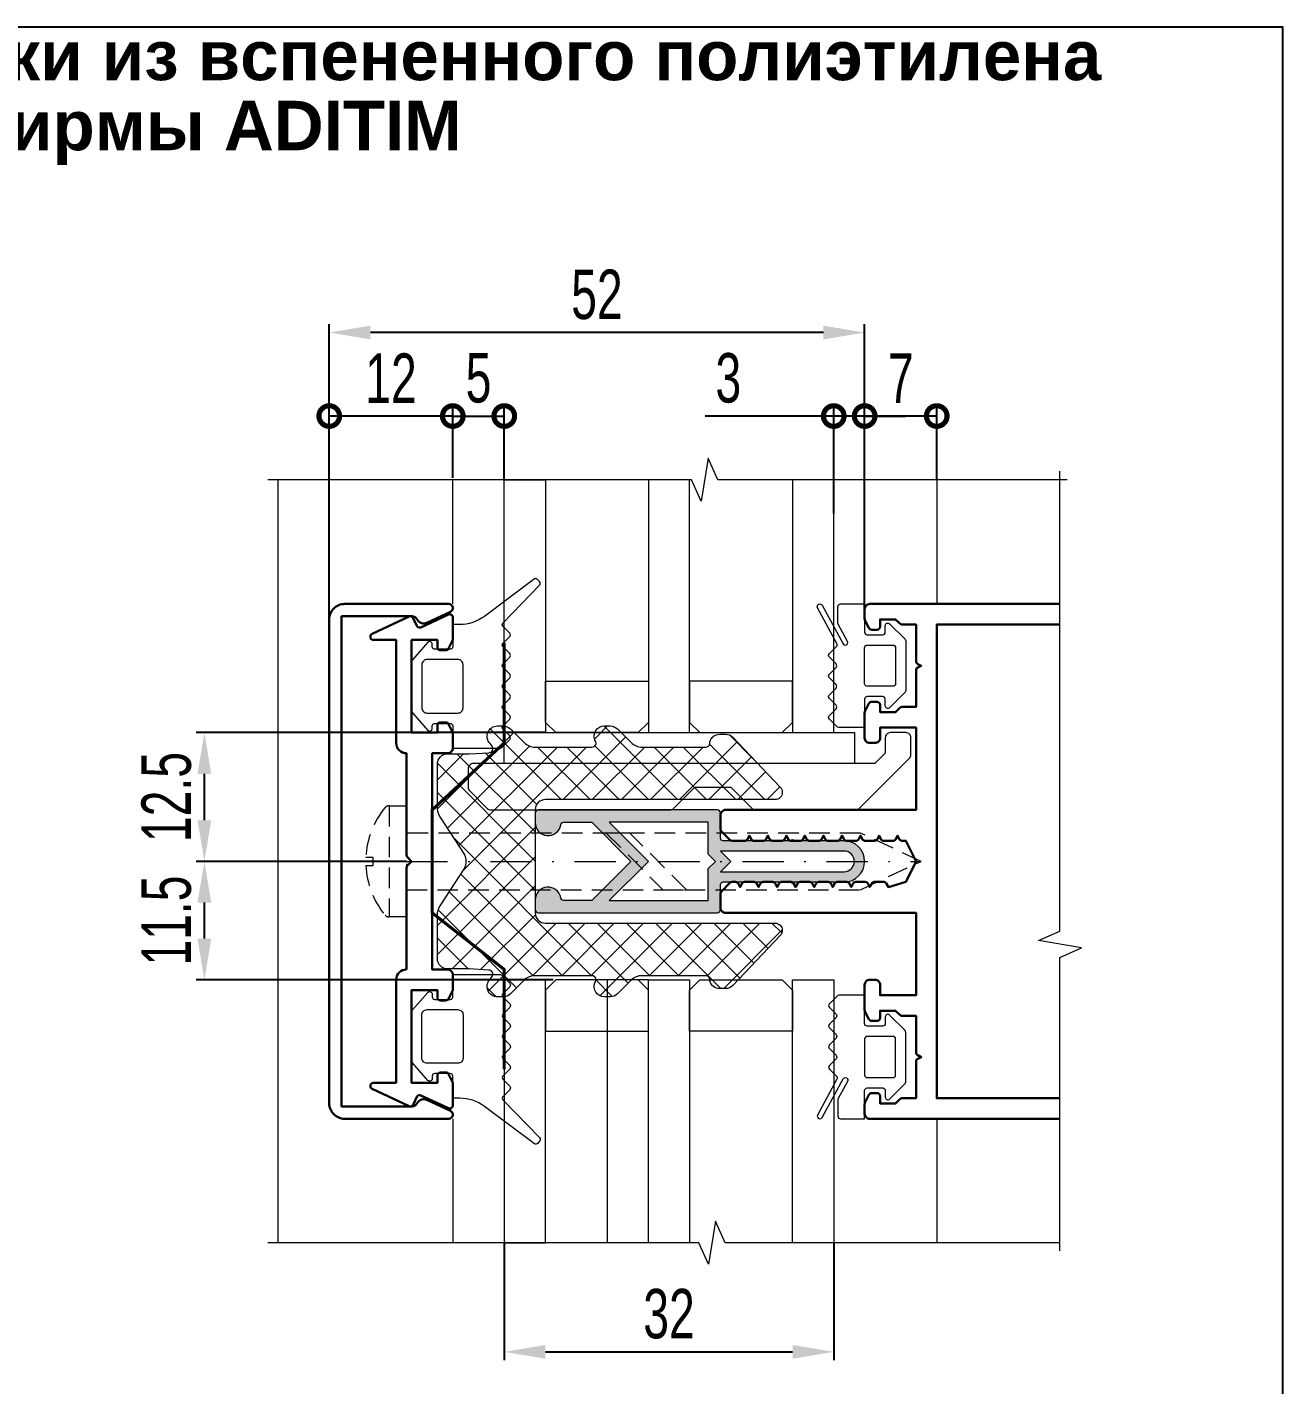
# Model space of a CAD drawing. Extents: x -37 to 8820, y -336 to 478.
# Drawn here: x 4523.8 to 4600, y 204.6 to 287 of the extents above; entities that cross this region are included whole.
import ezdxf

# ---------------------------------------------------------------- set-up
doc = ezdxf.new("R2010")
doc.units = 0
doc.header["$LTSCALE"] = 5
doc.linetypes.add('DASHDOT', pattern=[1, 0.5, -0.25, 0, -0.25])
doc.linetypes.add('HIDDEN', pattern=[0.375, 0.25, -0.125])
doc.layers.get('0').update_dxf_attribs({"linetype": 'CONTINUOUS', "lineweight": 30})
doc.layers.get('DEFPOINTS').update_dxf_attribs({"linetype": 'CONTINUOUS'})
for name, color, linetype, lineweight in [('1', 6, 'DASHDOT', 13), ('2', 3, 'HIDDEN', 13), ('Dimentions', 5, 'CONTINUOUS', 15), ('Glass', 5, 'CONTINUOUS', 20), ('Ал подклад', 7, 'CONTINUOUS', 20), ('Герлен', 7, 'CONTINUOUS', 60), ('Зигзаг', 1, 'CONTINUOUS', 15), ('Конструкции', 252, 'CONTINUOUS', 20), ('Подкладки', 1, 'CONTINUOUS', 20), ('Текстовый', 7, 'CONTINUOUS', 9), ('Уплотнители', 1, 'CONTINUOUS', 20), ('Штриховка', 1, 'CONTINUOUS', 5)]:
    doc.layers.add(name, color=color, linetype=linetype, lineweight=lineweight)
doc.layers.add('Скрытые', color=14, linetype='CONTINUOUS', plot=False)
doc.styles.add('3', font='RUSS.SHX', dxfattribs={"width": 0.7, "height": 3})
doc.styles.add('Каталожный', font='arial.ttf', dxfattribs={"height": 2.5})
doc.dimstyles.new('MX1_6', dxfattribs={"dimtxt": 3, "dimasz": 2.5, "dimexe": 0.5, "dimexo": 0, "dimgap": 0.8, "dimtad": 1, "dimlfac": 1.6, "dimdsep": 46, "dimtxsty": '3', "dimcen": 0, "dimclrd": 256, "dimclre": 256, "dimclrt": 256, "dimaunit": 1, "dimadec": 0, "dimazin": 0, "dimtfac": 1, "dimtmove": 0, "dimatfit": 1, "dimfxl": 1, "dimtvp": 1, "dimtolj": 1, "dimtzin": 0, "dimarcsym": 0})

# ---------------------------------------------------------------- blocks, each defined once
blk = doc.blocks.new('_DotSmall')
at = {"color": 0, "linetype": 'ByBlock', "const_width": 0.5}
blk.add_lwpolyline([(-0.0625, 0, 1), (0.0625, 0, 1)], format="xyb", close=True, dxfattribs=at)
blk = doc.blocks.new('*D425')
at = {"layer": 'DEFPOINTS', "color": 0, "linetype": 'Continuous', "transparency": 16777216}
for p in [(4542.117, 263.396), (4549.617, 259.637), (4542.117, 248.472)]:
    blk.add_point(p, dxfattribs=at)
at = {"layer": 'Dimentions', "linetype": 'Continuous', "lineweight": -2, "transparency": 16777216}
for p, q in [((4542.117, 248.472), (4542.117, 263.896)), ((4549.617, 259.637), (4549.617, 263.896)), ((4549.617, 263.396), (4542.117, 263.396))]:
    blk.add_line(p, q, dxfattribs=at)
at = {"layer": 'Dimentions', "linetype": 'Continuous', "lineweight": -2, "transparency": 16777216, "xscale": 2.5, "yscale": 2.5, "zscale": 2.5, "rotation": 180}
blk.add_blockref('_DotSmall', (4542.117, 263.396), dxfattribs=at)
at = {"layer": 'Dimentions', "linetype": 'Continuous', "lineweight": -2, "transparency": 16777216, "xscale": 2.5, "yscale": 2.5, "zscale": 2.5}
blk.add_blockref('_DotSmall', (4549.617, 263.396), dxfattribs=at)
at = {"layer": 'Dimentions', "linetype": 'Continuous', "transparency": 16777216, "insert": (4545.867, 265.696), "char_height": 3, "attachment_point": 5, "style": '3'}
blk.add_mtext('\\A1;12', dxfattribs=at)
blk = doc.blocks.new('*D426')
at = {"layer": 'DEFPOINTS', "color": 0, "linetype": 'Continuous', "transparency": 16777216}
for p in [(4542.117, 268.465), (4542.117, 261.14), (4574.617, 251.679)]:
    blk.add_point(p, dxfattribs=at)
at = {"layer": 'Dimentions', "linetype": 'Continuous', "lineweight": -2, "transparency": 16777216}
for p, q in [((4542.117, 261.14), (4542.117, 268.965)), ((4574.617, 251.679), (4574.617, 268.965)), ((4572.117, 268.465), (4544.617, 268.465))]:
    blk.add_line(p, q, dxfattribs=at)
at = {"layer": 'Dimentions', "linetype": 'Continuous', "transparency": 16777216}
for points in [[(4544.617, 268.881), (4544.617, 268.048), (4542.117, 268.465)], [(4572.117, 268.881), (4572.117, 268.048), (4574.617, 268.465)]]:
    blk.add_solid(points, dxfattribs=at)
at = {"layer": 'Dimentions', "linetype": 'Continuous', "transparency": 16777216, "insert": (4558.367, 270.765), "char_height": 3, "attachment_point": 5, "style": '3'}
blk.add_mtext('\\A1;52', dxfattribs=at)
blk = doc.blocks.new('*D427')
at = {"layer": 'DEFPOINTS', "color": 0, "linetype": 'Continuous', "transparency": 16777216}
for p in [(4552.742, 213.211), (4572.742, 213.211), (4572.742, 206.597)]:
    blk.add_point(p, dxfattribs=at)
at = {"layer": 'Dimentions', "linetype": 'Continuous', "lineweight": -2, "transparency": 16777216}
for p, q in [((4552.742, 213.211), (4552.742, 206.097)), ((4572.742, 213.211), (4572.742, 206.097)), ((4555.242, 206.597), (4570.242, 206.597))]:
    blk.add_line(p, q, dxfattribs=at)
at = {"layer": 'Dimentions', "linetype": 'Continuous', "transparency": 16777216}
for points in [[(4555.242, 207.014), (4555.242, 206.181), (4552.742, 206.597)], [(4570.242, 207.014), (4570.242, 206.181), (4572.742, 206.597)]]:
    blk.add_solid(points, dxfattribs=at)
at = {"layer": 'Dimentions', "linetype": 'Continuous', "transparency": 16777216, "insert": (4562.742, 208.897), "char_height": 3, "attachment_point": 5, "style": '3'}
blk.add_mtext('\\A1;32', dxfattribs=at)
blk = doc.blocks.new('*D428')
at = {"layer": 'DEFPOINTS', "color": 0, "linetype": 'Continuous', "transparency": 16777216}
for p in [(4552.742, 263.396), (4549.617, 259.637), (4552.742, 259.522)]:
    blk.add_point(p, dxfattribs=at)
at = {"layer": 'Dimentions', "linetype": 'Continuous', "lineweight": -2, "transparency": 16777216}
for p, q in [((4549.617, 259.637), (4549.617, 263.896)), ((4552.742, 259.522), (4552.742, 263.896)), ((4549.617, 263.396), (4552.742, 263.396))]:
    blk.add_line(p, q, dxfattribs=at)
at = {"layer": 'Dimentions', "linetype": 'Continuous', "lineweight": -2, "transparency": 16777216, "xscale": 2.5, "yscale": 2.5, "zscale": 2.5, "rotation": 180}
blk.add_blockref('_DotSmall', (4549.617, 263.396), dxfattribs=at)
at = {"layer": 'Dimentions', "linetype": 'Continuous', "lineweight": -2, "transparency": 16777216, "xscale": 2.5, "yscale": 2.5, "zscale": 2.5}
blk.add_blockref('_DotSmall', (4552.742, 263.396), dxfattribs=at)
at = {"layer": 'Dimentions', "linetype": 'Continuous', "transparency": 16777216, "insert": (4551.179, 265.696), "char_height": 3, "attachment_point": 5, "style": '3'}
blk.add_mtext('\\A1;5', dxfattribs=at)
blk = doc.blocks.new('*D430')
at = {"layer": 'DEFPOINTS', "color": 0, "transparency": 16777216}
for p in [(4534.539, 244.179), (4555.242, 244.179), (4546.804, 236.366)]:
    blk.add_point(p, dxfattribs=at)
at = {"layer": 'Dimentions', "lineweight": -2, "transparency": 16777216}
for p, q in [((4555.242, 244.179), (4534.039, 244.179)), ((4534.539, 238.866), (4534.539, 241.679)), ((4546.804, 236.366), (4534.039, 236.366))]:
    blk.add_line(p, q, dxfattribs=at)
at = {"layer": 'Dimentions', "transparency": 16777216}
for points in [[(4534.122, 241.679), (4534.956, 241.679), (4534.539, 244.179)], [(4534.122, 238.866), (4534.956, 238.866), (4534.539, 236.366)]]:
    blk.add_solid(points, dxfattribs=at)
at = {"layer": 'Dimentions', "transparency": 16777216, "insert": (4532.239, 240.273), "char_height": 3, "attachment_point": 5, "rotation": 90, "style": '3'}
blk.add_mtext('\\A1;12.5', dxfattribs=at)
blk = doc.blocks.new('*D431')
at = {"layer": 'DEFPOINTS', "color": 0, "transparency": 16777216}
for p in [(4534.539, 236.366), (4536.955, 236.366), (4555.717, 229.179)]:
    blk.add_point(p, dxfattribs=at)
at = {"layer": 'Dimentions', "lineweight": -2, "transparency": 16777216}
for p, q in [((4536.955, 236.366), (4534.039, 236.366)), ((4534.539, 231.679), (4534.539, 233.866)), ((4555.717, 229.179), (4534.039, 229.179))]:
    blk.add_line(p, q, dxfattribs=at)
at = {"layer": 'Dimentions', "transparency": 16777216}
for points in [[(4534.122, 233.866), (4534.956, 233.866), (4534.539, 236.366)], [(4534.122, 231.679), (4534.956, 231.679), (4534.539, 229.179)]]:
    blk.add_solid(points, dxfattribs=at)
at = {"layer": 'Dimentions', "transparency": 16777216, "insert": (4532.239, 232.773), "char_height": 3, "attachment_point": 5, "rotation": 90, "style": '3'}
blk.add_mtext('\\A1;11.5', dxfattribs=at)
blk = doc.blocks.new('*D309')
at = {"layer": 'DEFPOINTS', "color": 0, "linetype": 'Continuous', "transparency": 16777216}
for p in [(4574.617, 263.396), (4572.742, 257.472), (4574.617, 251.679)]:
    blk.add_point(p, dxfattribs=at)
at = {"layer": 'Dimentions', "linetype": 'Continuous', "lineweight": -2, "transparency": 16777216}
for p, q in [((4572.742, 257.472), (4572.742, 263.896)), ((4574.617, 251.679), (4574.617, 263.896)), ((4572.742, 263.396), (4564.942, 263.396)), ((4574.617, 263.396), (4572.742, 263.396)), ((4574.617, 263.396), (4577.117, 263.396))]:
    blk.add_line(p, q, dxfattribs=at)
at = {"layer": 'Dimentions', "linetype": 'Continuous', "lineweight": -2, "transparency": 16777216, "xscale": 2.5, "yscale": 2.5, "zscale": 2.5}
blk.add_blockref('_DotSmall', (4572.742, 263.396), dxfattribs=at)
at = {"layer": 'Dimentions', "linetype": 'Continuous', "lineweight": -2, "transparency": 16777216, "xscale": 2.5, "yscale": 2.5, "zscale": 2.5, "rotation": 180}
blk.add_blockref('_DotSmall', (4574.617, 263.396), dxfattribs=at)
at = {"layer": 'Dimentions', "linetype": 'Continuous', "transparency": 16777216, "insert": (4566.342, 265.696), "char_height": 3, "attachment_point": 5, "style": '3'}
blk.add_mtext('\\A1;3', dxfattribs=at)
blk = doc.blocks.new('*D280')
at = {"layer": 'DEFPOINTS', "color": 0, "linetype": 'Continuous', "transparency": 16777216}
for p in [(4574.617, 263.396), (4574.617, 259.667), (4578.992, 259.522)]:
    blk.add_point(p, dxfattribs=at)
at = {"layer": 'Dimentions', "linetype": 'Continuous', "lineweight": -2, "transparency": 16777216}
for p, q in [((4574.617, 259.667), (4574.617, 263.896)), ((4578.992, 259.522), (4578.992, 263.896)), ((4578.992, 263.396), (4574.617, 263.396))]:
    blk.add_line(p, q, dxfattribs=at)
at = {"layer": 'Dimentions', "linetype": 'Continuous', "lineweight": -2, "transparency": 16777216, "xscale": 2.5, "yscale": 2.5, "zscale": 2.5, "rotation": 180}
blk.add_blockref('_DotSmall', (4574.617, 263.396), dxfattribs=at)
at = {"layer": 'Dimentions', "linetype": 'Continuous', "lineweight": -2, "transparency": 16777216, "xscale": 2.5, "yscale": 2.5, "zscale": 2.5}
blk.add_blockref('_DotSmall', (4578.992, 263.396), dxfattribs=at)
at = {"layer": 'Dimentions', "linetype": 'Continuous', "transparency": 16777216, "insert": (4576.804, 265.696), "char_height": 3, "attachment_point": 5, "style": '3'}
blk.add_mtext('\\A1;7', dxfattribs=at)

msp = doc.modelspace()

# ---------------------------------------------------------------- hatches: boundary and pattern name
at = {"layer": 'Штриховка', "lineweight": 5}
h = msp.add_hatch(dxfattribs=at)
h.set_pattern_fill('NET', color=256, scale=10, angle=-45, style=0)
h.set_pattern_definition([(315, (6912.6839, 4532.1896), (0.88388348, 0.88388348), []), (45, (6912.6839, 4532.1896), (-0.88388348, 0.88388348), [])])
edge = h.paths.add_edge_path()
edge.add_arc((4569.1792, 232.1727), 0.4375, -45, 0, ccw=False)
edge.add_line((4569.4885, 231.8633), (4566.6122, 228.8307))
edge.add_arc((4566.1703, 229.2727), 0.625, 270, 315, ccw=False)
edge.add_line((4566.1703, 228.6477), (4565.8167, 228.6477))
edge.add_arc((4565.8137, 229.2637), 0.6161, 194.690939, 270.28096, ccw=False)
edge.add_arc((4564.9782, 229.1789), 0.25, 343.39845, 450)
edge.add_line((4564.9782, 229.4289), (4561.1024, 229.4289))
edge.add_arc((4561.1024, 228.4914), 0.9375, 90, 135)
edge.add_line((4560.4395, 229.1543), (4559.6159, 228.3307))
edge.add_arc((4559.174, 228.7727), 0.625, 270, 315, ccw=False)
edge.add_line((4559.174, 228.1477), (4558.8204, 228.1477))
edge.add_arc((4558.8204, 228.7727), 0.625, 158.459594, 270, ccw=False)
edge.add_arc((4558.0623, 229.1789), 0.25, 315, 450)
edge.add_line((4558.0623, 229.4289), (4554.6061, 229.4289))
edge.add_arc((4554.6061, 228.4914), 0.9375, 90, 135)
edge.add_line((4553.9432, 229.1543), (4553.1196, 228.3307))
edge.add_arc((4552.6776, 228.7727), 0.625, 270, 315, ccw=False)
edge.add_line((4552.6776, 228.1477), (4552.3241, 228.1477))
edge.add_arc((4552.3241, 228.7727), 0.625, 135, 270, ccw=False)
edge.add_line((4551.8822, 229.2146), (4551.9982, 229.3786))
edge.add_arc((4551.7941, 229.523), 0.25, 324.716356, 447.011206)
edge.add_line((4551.8071, 229.7727), (4550.6099, 229.8352))
edge.add_line((4550.6099, 229.8352), (4549.3042, 229.8352))
edge.add_arc((4549.3042, 230.4602), 0.625, 180, 270, ccw=False)
edge.add_line((4548.6792, 230.4602), (4548.6792, 230.6164))
edge.add_line((4548.6792, 230.6164), (4548.6792, 233.04))
edge.add_arc((4549.9292, 233.04), 1.25, 146.745633, 180, ccw=False)
edge.add_line((4548.8839, 233.7255), (4550.3294, 235.93))
edge.add_arc((4549.4738, 236.3664), 0.9605, 332.973316, 387.026684)
edge.add_line((4550.3294, 236.8029), (4548.8839, 239.0074))
edge.add_arc((4549.9292, 239.6928), 1.25, 180, 213.254367, ccw=False)
edge.add_line((4548.6792, 239.6928), (4548.6792, 242.1164))
edge.add_line((4548.6792, 242.1164), (4548.6792, 242.2727))
edge.add_arc((4549.3042, 242.2727), 0.625, 90, 180, ccw=False)
edge.add_line((4549.3042, 242.8977), (4550.6099, 242.8977))
edge.add_line((4550.6099, 242.8977), (4551.8071, 242.9602))
edge.add_arc((4551.7941, 243.2099), 0.25, 272.988794, 395.283644)
edge.add_line((4551.9982, 243.3543), (4551.8822, 243.5182))
edge.add_arc((4552.3241, 243.9602), 0.625, 90, 225, ccw=False)
edge.add_line((4552.3241, 244.5852), (4552.6776, 244.5852))
edge.add_arc((4552.6776, 243.9602), 0.625, 45, 90, ccw=False)
edge.add_line((4553.1196, 244.4021), (4553.9432, 243.5785))
edge.add_arc((4554.6061, 244.2414), 0.9375, 225, 270)
edge.add_line((4554.6061, 243.3039), (4558.0623, 243.3039))
edge.add_arc((4558.0623, 243.5539), 0.25, 270, 405)
edge.add_arc((4558.8204, 243.9602), 0.625, 90, 201.540406, ccw=False)
edge.add_line((4558.8204, 244.5852), (4559.174, 244.5852))
edge.add_arc((4559.174, 243.9602), 0.625, 45, 90, ccw=False)
edge.add_line((4559.6159, 244.4021), (4560.4395, 243.5785))
edge.add_arc((4561.1024, 244.2414), 0.9375, 225, 270)
edge.add_line((4561.1024, 243.3039), (4564.9782, 243.3039))
edge.add_arc((4564.9782, 243.5539), 0.25, 270, 376.60155)
edge.add_arc((4565.8137, 243.4691), 0.6161, 89.71904, 165.309061, ccw=False)
edge.add_line((4565.8167, 244.0852), (4566.1703, 244.0852))
edge.add_arc((4566.1703, 243.4602), 0.625, 45, 90, ccw=False)
edge.add_line((4566.6122, 243.9021), (4569.4885, 240.8696))
edge.add_arc((4569.1792, 240.5602), 0.4375, 0, 45, ccw=False)
edge.add_line((4569.6167, 240.5602), (4569.6167, 240.5539))
edge.add_arc((4569.1792, 240.5539), 0.4375, -90, 0, ccw=False)
edge.add_line((4569.1792, 240.1164), (4555.2417, 240.1164))
edge.add_arc((4555.2417, 239.4914), 0.625, 90, 180)
edge.add_line((4554.6167, 239.4914), (4554.6167, 236.3664))
edge.add_line((4554.6167, 236.3664), (4554.6167, 233.2414))
edge.add_arc((4555.2417, 233.2414), 0.625, 180, 270)
edge.add_line((4555.2417, 232.6164), (4569.1792, 232.6164))
edge.add_arc((4569.1792, 232.1789), 0.4375, 0, 90, ccw=False)
at = {"layer": 'Штриховка'}
h = msp.add_hatch(color=256, dxfattribs=at)
h.paths.add_polyline_path([(4565.8667, 239.3039, 0.4142136), (4565.6792, 239.4914), (4554.8042, 239.4914, 0.4142136), (4554.6167, 239.3039), (4554.6167, 238.7102, 0.9221128), (4556.1689, 238.5842, -0.3675232), (4556.354, 238.7414), (4558.0542, 238.7414), (4558.9292, 237.8664), (4559.9898, 237.8664), (4559.1148, 238.7414), (4565.1167, 238.7414), (4565.1167, 237.8664), (4565.8667, 237.8664)])
h.paths.add_polyline_path([(4565.8667, 234.8664), (4565.1167, 234.8664), (4565.1167, 233.9914), (4559.1148, 233.9914), (4559.9898, 234.8664), (4558.9292, 234.8664), (4558.0542, 233.9914), (4556.354, 233.9914, -0.3675232), (4556.1689, 234.1487, 0.9221128), (4554.6167, 234.0227), (4554.6167, 233.4289, 0.4142136), (4554.8042, 233.2414), (4565.6792, 233.2414, 0.4142136), (4565.8667, 233.4289)])
h.paths.add_polyline_path([(4561.4898, 236.3664), (4560.4292, 236.3664), (4558.9292, 234.8664), (4559.9898, 234.8664)])
h.paths.add_polyline_path([(4559.9898, 237.8664), (4558.9292, 237.8664), (4560.4292, 236.3664), (4561.4898, 236.3664)])
h.paths.add_polyline_path([(4573.3667, 237.6164), (4570.3667, 237.6164), (4570.1388, 237.6164, -0.0283601), (4570.1176, 237.6176, 0.0024178), (4570.1167, 237.6164), (4566.0229, 237.6164, -0.4142136), (4565.8667, 237.7727), (4565.8667, 237.8664), (4565.1167, 237.8664), (4565.1167, 237.6024), (4566.3527, 236.3664), (4566.4917, 236.3664), (4565.8667, 236.9914), (4573.3667, 236.9914, -0.4142136), (4573.9917, 236.3664), (4574.6167, 236.3664, 0.4142136)])
h.paths.add_polyline_path([(4574.6167, 236.3664), (4573.9917, 236.3664, -0.4142136), (4573.3667, 235.7414), (4566.9777, 235.7414), (4567.6027, 235.1164), (4567.907, 235.1164), (4570.1167, 235.1164), (4570.157, 235.1164, -0.1989758), (4570.2897, 235.0615, 0.1550132), (4570.3667, 235.1164), (4573.3667, 235.1164, 0.4142136)])
h.paths.add_polyline_path([(4565.3293, 236.1398), (4565.1167, 235.9271), (4565.1167, 234.8664), (4565.8667, 234.8664), (4565.8667, 234.9602, -0.4142136), (4566.0229, 235.1164), (4566.3527, 235.1164)])
h.paths.add_polyline_path([(4565.1167, 237.6024), (4565.1167, 236.8058), (4565.556, 236.3664), (4566.3527, 236.3664)], flags=16)
h.paths.add_polyline_path([(4566.4222, 236.2969), (4566.3527, 236.3664), (4565.556, 236.3664), (4565.3293, 236.1398), (4566.3527, 235.1164), (4567.6027, 235.1164), (4566.9777, 235.7414), (4565.8667, 235.7414)])

# ---------------------------------------------------------------- linework, layer by layer
for points in [[(4542.1167, 221.6789), (4542.1167, 251.0539, -0.4142136), (4543.0542, 251.9914), (4549.3667, 251.9914, -0.8025849), (4549.4723, 251.5149), (4548.0357, 250.8449, -0.4015594), (4547.4626, 251.0395, 0.2797393), (4547.13, 251.2414), (4542.8667, 251.2414), (4542.8667, 221.4914), (4547.13, 221.4914, 0.2797393), (4547.4626, 221.6934, -0.4015594), (4548.0357, 221.8879), (4549.4723, 221.218, -0.8025849), (4549.3667, 220.7414), (4543.0542, 220.7414, -0.4142136)], [(4546.8042, 229.8039), (4546.8042, 235.9763, -0.1989124), (4546.8591, 236.1089), (4547.1167, 236.3664), (4546.8591, 236.624, -0.1989124), (4546.8042, 236.7566), (4546.8042, 242.9289, -0.4142136), (4546.1792, 243.5539), (4546.1792, 249.8039), (4544.8042, 249.8039, -0.4142136), (4544.6167, 249.9914), (4544.6167, 250.0104, -0.2914734), (4544.7249, 250.1804), (4546.9627, 251.2239, -0.4142136), (4547.2119, 251.1332), (4547.4319, 250.6614, 0.4142136), (4547.6811, 250.5707), (4549.3499, 251.3489, -0.5486188), (4549.6167, 251.1789), (4549.6167, 249.8482, -0.1164338), (4549.5969, 249.7643), (4549.356, 249.2826, -0.284079), (4549.1883, 249.1789), (4548.8667, 249.1789, -0.4142136), (4548.6792, 249.3664), (4548.6792, 249.8039), (4547.1167, 249.8039), (4547.1167, 244.1789), (4548.6792, 244.1789), (4548.6792, 244.6164, -0.4142136), (4548.8667, 244.8039), (4549.1883, 244.8039, -0.284079), (4549.356, 244.7003), (4549.5969, 244.2185, -0.1164338), (4549.6167, 244.1347), (4549.6167, 243.2414, -0.4142136), (4549.3042, 242.9289), (4548.3667, 242.9289), (4548.3667, 229.8039), (4549.3042, 229.8039, -0.4142136), (4549.6167, 229.4914), (4549.6167, 228.5982, -0.1164338), (4549.5969, 228.5143), (4549.356, 228.0326, -0.284079), (4549.1883, 227.9289), (4548.8667, 227.9289, -0.4142136), (4548.6792, 228.1164), (4548.6792, 228.5539), (4547.1167, 228.5539), (4547.1167, 222.9289), (4548.6792, 222.9289), (4548.6792, 223.3664, -0.4142136), (4548.8667, 223.5539), (4549.1883, 223.5539, -0.284079), (4549.356, 223.4503), (4549.5969, 222.9685, -0.1164338), (4549.6167, 222.8847), (4549.6167, 221.5539, -0.5486188), (4549.3499, 221.384), (4547.6811, 222.1622, 0.4142136), (4547.4319, 222.0715), (4547.2119, 221.5997, -0.4142136), (4546.9627, 221.509), (4544.7249, 222.5525, -0.2914734), (4544.6167, 222.7224), (4544.6167, 222.7414, -0.4142136), (4544.8042, 222.9289), (4546.1792, 222.9289), (4546.1792, 229.1789, -0.4142136)]]:
    msp.add_lwpolyline(points, format="xyb", close=True)
msp.add_lwpolyline([(4586.4653, 220.7414), (4574.9292, 220.7414, -0.4142136), (4574.6167, 221.0539), (4574.6167, 221.6347, -0.1164338), (4574.6365, 221.7185), (4574.8773, 222.2003, -0.284079), (4575.0451, 222.3039), (4575.3667, 222.3039, -0.4142136), (4575.5542, 222.1164), (4575.5542, 221.6789), (4576.4917, 221.6789), (4576.7493, 221.9365, -0.1989124), (4576.8818, 221.9914), (4577.7417, 221.9914), (4577.7417, 224.2193, -0.284079), (4577.8453, 224.387), (4578.0542, 224.4914), (4577.8453, 224.5959, -0.284079), (4577.7417, 224.7636), (4577.7417, 226.9914), (4576.8818, 226.9914, -0.1989124), (4576.7493, 227.0464), (4576.4917, 227.3039), (4575.5542, 227.3039), (4575.5542, 226.8664, -0.4142136), (4575.3667, 226.6789), (4575.0451, 226.6789, -0.284079), (4574.8773, 226.7826), (4574.6365, 227.2643, -0.1164338), (4574.6167, 227.3482), (4574.6167, 228.8664, -0.4142136), (4574.9292, 229.1789), (4575.2417, 229.1789, -0.4142136), (4575.5542, 228.8664), (4575.5542, 228.2414), (4577.7417, 228.2414), (4577.7417, 233.2414), (4566.1792, 233.2414, -0.4142136), (4565.8667, 233.5539), (4565.8667, 234.4138, -0.1989124), (4565.9216, 234.5464), (4566.4368, 235.0615, -0.1989124), (4566.5693, 235.1164), (4566.782, 235.1164, -0.284079), (4566.9497, 235.0128), (4567.0542, 234.8039), (4567.1586, 235.0128, -0.284079), (4567.3263, 235.1164), (4567.907, 235.1164, -0.284079), (4568.0747, 235.0128), (4568.1792, 234.8039), (4568.2836, 235.0128, -0.284079), (4568.4513, 235.1164), (4569.032, 235.1164, -0.284079), (4569.1997, 235.0128), (4569.3042, 234.8039), (4569.4086, 235.0128, -0.284079), (4569.5763, 235.1164), (4570.157, 235.1164, -0.284079), (4570.3247, 235.0128), (4570.4292, 234.8039), (4570.5336, 235.0128, -0.284079), (4570.7013, 235.1164), (4571.282, 235.1164, -0.284079), (4571.4497, 235.0128), (4571.5542, 234.8039), (4571.6586, 235.0128, -0.284079), (4571.8263, 235.1164), (4572.407, 235.1164, -0.284079), (4572.5747, 235.0128), (4572.6792, 234.8039), (4572.7836, 235.0128, -0.284079), (4572.9513, 235.1164), (4573.532, 235.1164, -0.284079), (4573.6997, 235.0128), (4573.8042, 234.8039), (4573.9086, 235.0128, -0.284079), (4574.0763, 235.1164), (4574.657, 235.1164, -0.284079), (4574.8247, 235.0128), (4574.9292, 234.8039), (4575.0336, 235.0128, -0.284079), (4575.2013, 235.1164), (4575.782, 235.1164, -0.284079), (4575.9497, 235.0128), (4576.0542, 234.8039), (4577.1167, 235.1164), (4577.7417, 236.3664), (4577.1167, 237.6164), (4576.8888, 237.6164, -0.284079), (4576.7211, 237.7201), (4576.6167, 237.9289), (4576.5122, 237.7201, -0.284079), (4576.3445, 237.6164), (4575.7638, 237.6164, -0.284079), (4575.5961, 237.7201), (4575.4917, 237.9289), (4575.3872, 237.7201, -0.284079), (4575.2195, 237.6164), (4574.6388, 237.6164, -0.284079), (4574.4711, 237.7201), (4574.3667, 237.9289), (4574.2622, 237.7201, -0.284079), (4574.0945, 237.6164), (4573.5138, 237.6164, -0.284079), (4573.3461, 237.7201), (4573.2417, 237.9289), (4573.1372, 237.7201, -0.284079), (4572.9695, 237.6164), (4572.3888, 237.6164, -0.284079), (4572.2211, 237.7201), (4572.1167, 237.9289), (4572.0122, 237.7201, -0.284079), (4571.8445, 237.6164), (4571.2638, 237.6164, -0.284079), (4571.0961, 237.7201), (4570.9917, 237.9289), (4570.8872, 237.7201, -0.284079), (4570.7195, 237.6164), (4570.1388, 237.6164, -0.284079), (4569.9711, 237.7201), (4569.8667, 237.9289), (4569.7622, 237.7201, -0.284079), (4569.5945, 237.6164), (4569.0138, 237.6164, -0.284079), (4568.8461, 237.7201), (4568.7417, 237.9289), (4568.6372, 237.7201, -0.284079), (4568.4695, 237.6164), (4567.8888, 237.6164, -0.284079), (4567.7211, 237.7201), (4567.6167, 237.9289), (4567.5122, 237.7201, -0.284079), (4567.3445, 237.6164), (4566.5693, 237.6164, -0.1989124), (4566.4368, 237.6714), (4565.9216, 238.1865, -0.1989124), (4565.8667, 238.3191), (4565.8667, 239.1789, -0.4142136), (4566.1792, 239.4914), (4577.7417, 239.4914), (4577.7417, 244.4914), (4575.5542, 244.4914), (4575.5542, 243.8664, -0.4142136), (4575.2417, 243.5539), (4574.9292, 243.5539, -0.4142136), (4574.6167, 243.8664), (4574.6167, 245.3847, -0.1164338), (4574.6365, 245.4685), (4574.8773, 245.9503, -0.284079), (4575.0451, 246.0539), (4575.3667, 246.0539, -0.4142136), (4575.5542, 245.8664), (4575.5542, 245.4289), (4576.4917, 245.4289), (4576.7493, 245.6865, -0.1989124), (4576.8818, 245.7414), (4577.7417, 245.7414), (4577.7417, 247.9693, -0.284079), (4577.8453, 248.137), (4578.0542, 248.2414), (4577.8453, 248.3459, -0.284079), (4577.7417, 248.5136), (4577.7417, 250.7414), (4576.8818, 250.7414, -0.1989124), (4576.7493, 250.7964), (4576.4917, 251.0539), (4575.5542, 251.0539), (4575.5542, 250.6164, -0.4142136), (4575.3667, 250.4289), (4575.0451, 250.4289, -0.284079), (4574.8773, 250.5326), (4574.6365, 251.0143, -0.1164338), (4574.6167, 251.0982), (4574.6167, 251.6789, -0.4142136), (4574.9292, 251.9914), (4586.4653, 251.9914)], format="xyb")
msp.add_lwpolyline([(4586.4653, 221.9914), (4578.9917, 221.9914), (4578.9917, 250.7414), (4586.4653, 250.7414)])
at = {"layer": '1'}
msp.add_line((4546.8042, 236.3664), (4578.0542, 236.3664), dxfattribs=at)
at = {"layer": '2'}
msp.add_line((4545.7481, 239.7414), (4545.7481, 232.9914), dxfattribs=at)
msp.add_lwpolyline([(4544.3413, 236.6121, -0.1618489), (4545.5071, 239.6278, -0.2238875), (4545.7481, 239.7414), (4546.8042, 239.7414), (4546.8042, 232.9914), (4545.7481, 232.9914, -0.2238875), (4545.5071, 233.1051, -0.1618489), (4544.3413, 236.1208), (4544.779, 236.1208), (4544.779, 236.6121)], format="xyb", close=True, dxfattribs=at)
for points in [[(4546.8042, 234.6477), (4574.3683, 234.6477), (4578.0542, 236.3664), (4574.3683, 238.0852), (4546.8042, 238.0852)], [(4558.9326, 238.0852), (4562.3701, 234.6477), (4563.8024, 234.6477), (4560.3649, 238.0852)]]:
    msp.add_lwpolyline(points, close=True, dxfattribs=at)
at = {"layer": 'Glass'}
for points in [[(4555.2417, 259.5217), (4555.2417, 244.1789), (4552.7417, 244.1789), (4552.7417, 259.5217)], [(4561.4917, 259.5217), (4561.4917, 244.1789), (4563.9917, 244.1789), (4563.9917, 259.5217)], [(4570.2417, 259.5217), (4570.2417, 244.1789), (4572.7417, 244.1789), (4572.7417, 259.5217)], [(4560.8667, 244.1789), (4555.8667, 244.1789), (4555.2417, 244.8039), (4555.2417, 247.3039), (4561.4917, 247.3039), (4561.4917, 244.8039)], [(4564.6167, 244.1789), (4569.6167, 244.1789), (4570.2417, 244.8039), (4570.2417, 247.3039), (4563.9917, 247.3039), (4563.9917, 244.8039)], [(4555.2417, 213.2112), (4555.2417, 229.1789), (4552.7417, 229.1789), (4552.7417, 213.2112)], [(4560.8667, 229.1789), (4555.8667, 229.1789), (4555.2417, 228.5539), (4555.2417, 226.0539), (4561.4917, 226.0539), (4561.4917, 228.5539)], [(4561.4917, 213.2112), (4561.4917, 229.1789), (4563.9917, 229.1789), (4563.9917, 213.2112)], [(4564.6167, 229.1789), (4569.6167, 229.1789), (4570.2417, 228.5539), (4570.2417, 226.0539), (4563.9917, 226.0539), (4563.9917, 228.5539)], [(4570.2417, 213.2112), (4570.2417, 229.1789), (4572.7417, 229.1789), (4572.7417, 213.2112)]]:
    msp.add_lwpolyline(points, close=True, dxfattribs=at)
msp.add_lwpolyline([(4561.4917, 213.2112), (4561.4917, 229.1789), (4558.9917, 229.1789), (4558.9917, 213.2112)], dxfattribs=at)
at = {"layer": 'Ал подклад'}
msp.add_lwpolyline([(4568.0016, 239.4914), (4574.0675, 239.4914, 0.1989124), (4574.2885, 239.583), (4577.3376, 242.6321, 0.1989124), (4577.4292, 242.8531), (4577.4292, 243.8664, 0.4142136), (4577.1167, 244.1789), (4576.1792, 244.1789, 0.4142136), (4575.8667, 243.8664), (4575.8667, 242.9289), (4575.2417, 242.3039), (4550.8667, 242.3039, 0.4142136), (4550.5542, 241.9914), (4550.5542, 240.8709, 0.1989124), (4550.6457, 240.6499), (4551.7126, 239.583, 0.1989124), (4551.9336, 239.4914), (4562.7953, 239.4914, 0.1989124), (4563.0163, 239.583), (4564.3042, 240.8709), (4566.4927, 240.8709), (4567.7806, 239.583, 0.1989124)], format="xyb", close=True, dxfattribs=at)
at = {"layer": 'Герлен', "ltscale": 2, "const_width": 0.1875}
msp.add_lwpolyline([(4552.7417, 223.7414), (4552.7417, 229.8039), (4548.3667, 233.2414), (4548.3667, 239.4914), (4552.7417, 243.5539), (4552.7417, 249.6164)], dxfattribs=at)
at = {"layer": 'Зигзаг'}
for points in [[(4586.9075, 259.5217), (4565.7045, 259.5217), (4565.1237, 260.8396), (4564.6881, 258.2269), (4564.1056, 259.5217), (4538.3895, 259.5217)], [(4586.4653, 212.7201), (4586.4653, 230.5396), (4587.7832, 231.1205), (4585.1705, 231.5561), (4586.4653, 232.1386), (4586.4653, 260.0477)], [(4586.4653, 213.2112), (4566.1507, 213.2112), (4565.5698, 214.5291), (4565.1342, 211.9164), (4564.5517, 213.2112), (4538.3895, 213.2112)]]:
    msp.add_lwpolyline(points, dxfattribs=at)
at = {"layer": 'Конструкции'}
for p, q in [((4538.9917, 259.5217), (4538.9917, 213.2112)), ((4549.6167, 251.9914), (4549.6167, 259.5217)), ((4578.9917, 259.5217), (4578.9917, 251.9914)), ((4549.6167, 220.7414), (4549.6167, 213.2112)), ((4578.9917, 220.7414), (4578.9917, 213.2112))]:
    msp.add_line(p, q, dxfattribs=at)
at = {"layer": 'Подкладки'}
msp.add_lwpolyline([(4552.7417, 242.3039), (4552.7417, 244.1789), (4573.9917, 244.1789), (4573.9917, 242.3039)], close=True, dxfattribs=at)
at = {"layer": 'Скрытые', "linetype": 'Continuous'}
msp.add_lwpolyline([(4600, 10), (4600, 287), (4435, 287), (4435, 10)], close=True, dxfattribs=at)
at = {"layer": 'Уплотнители'}
for points in [[(4548.3667, 244.5852, -0.4142136), (4548.5229, 244.7414), (4549.4604, 244.7414, -0.4142136), (4549.6167, 244.5852), (4549.6167, 243.2414), (4552.5046, 243.2414, 0.1989124), (4552.593, 243.278), (4553.0709, 243.7559, 0.4142136), (4553.0709, 243.9769), (4552.6669, 244.3809, -0.4142136), (4552.6669, 244.6019), (4553.0709, 245.0059, 0.4142136), (4553.0709, 245.2269), (4552.6669, 245.6309, -0.4142136), (4552.6669, 245.8519), (4553.0709, 246.2559, 0.4142136), (4553.0709, 246.4769), (4552.6669, 246.8809, -0.4142136), (4552.6669, 247.1019), (4553.0709, 247.5059, 0.4142136), (4553.0709, 247.7269), (4552.6669, 248.1309, -0.4142136), (4552.6669, 248.3519), (4553.0709, 248.7559, 0.4142136), (4553.0709, 248.9769), (4552.6669, 249.3809, -0.4142136), (4552.6669, 249.6019), (4553.0709, 250.0059, 0.4142136), (4553.0709, 250.2269), (4552.6669, 250.6309, -0.4142136), (4552.6669, 250.8519), (4554.8812, 253.1309, 0.4142136), (4554.8812, 253.3519), (4554.7499, 253.4832, 0.2925382), (4554.5854, 253.5194), (4551.5322, 251.2386, -0.1617878), (4550.036, 250.7414), (4549.6167, 250.7414), (4549.6167, 249.3977, -0.4142136), (4549.4604, 249.2414), (4548.5229, 249.2414, -0.4142136), (4548.3667, 249.3977), (4548.3667, 249.5539, 0.6685867), (4548.0998, 249.6643), (4547.1623, 248.5997, 0.1986192), (4547.1167, 248.4893), (4547.1167, 245.4936, 0.1986192), (4547.1623, 245.3832), (4548.0998, 244.3186, 0.6685867), (4548.3667, 244.4289)], [(4573.5775, 249.7222), (4573.0106, 250.7672, -0.1249127), (4572.9917, 250.8418), (4572.9917, 251.8352, -0.4142136), (4573.1479, 251.9914), (4574.6167, 251.9914), (4574.6167, 250.2727, 0.4142136), (4574.7729, 250.1164), (4575.7104, 250.1164, 0.4142136), (4575.8667, 250.2727), (4575.8667, 250.6789, -0.6685867), (4576.1335, 250.7893), (4577.071, 249.8497, -0.1986192), (4577.1167, 249.7393), (4577.1167, 246.7436, -0.1986192), (4577.071, 246.6332), (4576.1335, 245.6936, -0.6685867), (4575.8667, 245.8039), (4575.8667, 246.2102, 0.4142136), (4575.7104, 246.3664), (4574.7729, 246.3664, 0.4142136), (4574.6167, 246.2102), (4574.6167, 244.4914), (4573.0564, 244.4914, -0.1989124), (4572.9459, 244.5372), (4572.4772, 245.0059, -0.4142136), (4572.4772, 245.2269), (4572.8812, 245.6309, 0.4142136), (4572.8812, 245.8519), (4572.4772, 246.2559, -0.4142136), (4572.4772, 246.4769), (4572.8812, 246.8809, 0.4142136), (4572.8812, 247.1019), (4572.4772, 247.5059, -0.4142136), (4572.4772, 247.7269), (4572.8812, 248.1309, 0.4142136), (4572.8812, 248.3519), (4572.4772, 248.7559, -0.4142136), (4572.4772, 248.9769), (4572.9092, 249.409, 0.3320761), (4572.9361, 249.594), (4571.7606, 251.7607, -1), (4572.0353, 251.9097), (4573.3029, 249.5732, 1)], [(4576.4917, 249.3352), (4576.4917, 247.1477, -0.4142136), (4576.3354, 246.9914), (4574.7729, 246.9914, -0.4142136), (4574.6167, 247.1477), (4574.6167, 249.3352, -0.4142136), (4574.7729, 249.4914), (4576.3354, 249.4914, -0.4142136)], [(4547.7417, 248.3039), (4547.7417, 245.6789, 0.4142136), (4548.0542, 245.3664), (4549.9292, 245.3664, 0.4142136), (4550.2417, 245.6789), (4550.2417, 248.3039, 0.4142136), (4549.9292, 248.6164), (4548.0542, 248.6164, 0.4142136)], [(4565.8667, 233.4289), (4565.8667, 234.9602, -0.4142136), (4566.0229, 235.1164), (4570.1167, 235.1164, 0.5), (4570.3667, 235.1164), (4573.3667, 235.1164, 1), (4573.3667, 237.6164), (4570.3667, 237.6164, 0.5), (4570.1167, 237.6164), (4566.0229, 237.6164, -0.4142136), (4565.8667, 237.7727), (4565.8667, 239.3039, 0.4142136), (4565.6792, 239.4914), (4554.8042, 239.4914, 0.4142136), (4554.6167, 239.3039), (4554.6167, 238.7102, 0.9221128), (4556.1689, 238.5842, -0.3675232), (4556.354, 238.7414), (4558.0542, 238.7414), (4560.4292, 236.3664), (4558.0542, 233.9914), (4556.354, 233.9914, -0.3675232), (4556.1689, 234.1487, 0.9221128), (4554.6167, 234.0227), (4554.6167, 233.4289, 0.4142136), (4554.8042, 233.2414), (4565.6792, 233.2414, 0.4142136)], [(4566.4917, 236.3664), (4565.8667, 235.7414), (4573.3667, 235.7414, 1), (4573.3667, 236.9914), (4565.8667, 236.9914), (4566.4917, 236.3664)], [(4548.3667, 228.1477, 0.4142136), (4548.5229, 227.9914), (4549.4604, 227.9914, 0.4142136), (4549.6167, 228.1477), (4549.6167, 229.4914), (4552.5046, 229.4914, -0.1989124), (4552.593, 229.4548), (4553.0709, 228.9769, -0.4142136), (4553.0709, 228.7559), (4552.6669, 228.3519, 0.4142136), (4552.6669, 228.1309), (4553.0709, 227.7269, -0.4142136), (4553.0709, 227.5059), (4552.6669, 227.1019, 0.4142136), (4552.6669, 226.8809), (4553.0709, 226.4769, -0.4142136), (4553.0709, 226.2559), (4552.6669, 225.8519, 0.4142136), (4552.6669, 225.6309), (4553.0709, 225.2269, -0.4142136), (4553.0709, 225.0059), (4552.6669, 224.6019, 0.4142136), (4552.6669, 224.3809), (4553.0709, 223.9769, -0.4142136), (4553.0709, 223.7559), (4552.6669, 223.3519, 0.4142136), (4552.6669, 223.1309), (4553.0709, 222.7269, -0.4142136), (4553.0709, 222.5059), (4552.6669, 222.1019, 0.4142136), (4552.6669, 221.8809), (4554.8812, 219.6019, -0.4142136), (4554.8812, 219.3809), (4554.7499, 219.2496, -0.2925382), (4554.5854, 219.2135), (4551.5322, 221.4943, 0.1617878), (4550.036, 221.9914), (4549.6167, 221.9914), (4549.6167, 223.3352, 0.4142136), (4549.4604, 223.4914), (4548.5229, 223.4914, 0.4142136), (4548.3667, 223.3352), (4548.3667, 223.1789, -0.6685867), (4548.0998, 223.0686), (4547.1623, 224.1332, -0.1986192), (4547.1167, 224.2436), (4547.1167, 227.2393, -0.1986192), (4547.1623, 227.3497), (4548.0998, 228.4143, -0.6685867), (4548.3667, 228.3039)], [(4573.5775, 223.0107), (4573.0106, 221.9656, 0.1249127), (4572.9917, 221.8911), (4572.9917, 220.8977, 0.4142136), (4573.1479, 220.7414), (4574.6167, 220.7414), (4574.6167, 222.4602, -0.4142136), (4574.7729, 222.6164), (4575.7104, 222.6164, -0.4142136), (4575.8667, 222.4602), (4575.8667, 222.0539, 0.6685867), (4576.1335, 221.9436), (4577.071, 222.8832, 0.1986192), (4577.1167, 222.9936), (4577.1167, 225.9893, 0.1986192), (4577.071, 226.0997), (4576.1335, 227.0393, 0.6685867), (4575.8667, 226.9289), (4575.8667, 226.5227, -0.4142136), (4575.7104, 226.3664), (4574.7729, 226.3664, -0.4142136), (4574.6167, 226.5227), (4574.6167, 228.2414), (4573.0564, 228.2414, 0.1989124), (4572.9459, 228.1957), (4572.4772, 227.7269, 0.4142136), (4572.4772, 227.5059), (4572.8812, 227.1019, -0.4142136), (4572.8812, 226.8809), (4572.4772, 226.4769, 0.4142136), (4572.4772, 226.2559), (4572.8812, 225.8519, -0.4142136), (4572.8812, 225.6309), (4572.4772, 225.2269, 0.4142136), (4572.4772, 225.0059), (4572.8812, 224.6019, -0.4142136), (4572.8812, 224.3809), (4572.4772, 223.9769, 0.4142136), (4572.4772, 223.7559), (4572.9092, 223.3239, -0.3320761), (4572.9361, 223.1389), (4571.7606, 220.9722, 1), (4572.0353, 220.8232), (4573.3029, 223.1597, -1)], [(4547.7417, 224.4289), (4547.7417, 227.0539, -0.4142136), (4548.0542, 227.3664), (4549.9292, 227.3664, -0.4142136), (4550.2417, 227.0539), (4550.2417, 224.4289, -0.4142136), (4549.9292, 224.1164), (4548.0542, 224.1164, -0.4142136)], [(4576.4917, 223.3977), (4576.4917, 225.5852, 0.4142136), (4576.3354, 225.7414), (4574.7729, 225.7414, 0.4142136), (4574.6167, 225.5852), (4574.6167, 223.3977, 0.4142136), (4574.7729, 223.2414), (4576.3354, 223.2414, 0.4142136)]]:
    msp.add_lwpolyline(points, format="xyb", close=True, dxfattribs=at)
msp.add_lwpolyline([(4569.6167, 232.1727, -0.1989124), (4569.4885, 231.8633), (4566.6122, 228.8307, -0.1989124), (4566.1703, 228.6477), (4565.8167, 228.6477, -0.3423279), (4565.2178, 229.1075, 0.5018631), (4564.9782, 229.4289), (4561.1024, 229.4289, 0.1989124), (4560.4395, 229.1543), (4559.6159, 228.3307, -0.1989124), (4559.174, 228.1477), (4558.8204, 228.1477, -0.5291399), (4558.2391, 229.0022, 0.6681786), (4558.0623, 229.4289), (4554.6061, 229.4289, 0.1989124), (4553.9432, 229.1543), (4553.1196, 228.3307, -0.1989124), (4552.6776, 228.1477), (4552.3241, 228.1477, -0.6681786), (4551.8822, 229.2146), (4551.9982, 229.3786, 0.5907793), (4551.8071, 229.7727), (4550.6099, 229.8352), (4549.3042, 229.8352, -0.4142136), (4548.6792, 230.4602), (4548.6792, 230.6164), (4548.6792, 233.04, -0.1461265), (4548.8839, 233.7255), (4550.3294, 235.93, 0.2403251), (4550.3294, 236.8029), (4548.8839, 239.0074, -0.1461265), (4548.6792, 239.6928), (4548.6792, 242.1164), (4548.6792, 242.2727, -0.4142136), (4549.3042, 242.8977), (4550.6099, 242.8977), (4551.8071, 242.9602, 0.5907793), (4551.9982, 243.3543), (4551.8822, 243.5182, -0.6681786), (4552.3241, 244.5852), (4552.6776, 244.5852, -0.1989124), (4553.1196, 244.4021), (4553.9432, 243.5785, 0.1989124), (4554.6061, 243.3039), (4558.0623, 243.3039, 0.6681786), (4558.2391, 243.7307, -0.5291399), (4558.8204, 244.5852), (4559.174, 244.5852, -0.1989124), (4559.6159, 244.4021), (4560.4395, 243.5785, 0.1989124), (4561.1024, 243.3039), (4564.9782, 243.3039, 0.5018631), (4565.2178, 243.6254, -0.3423279), (4565.8167, 244.0852), (4566.1703, 244.0852, -0.1989124), (4566.6122, 243.9021), (4569.4885, 240.8696, -0.1989124), (4569.6167, 240.5602), (4569.6167, 240.5539, -0.4142136), (4569.1792, 240.1164), (4555.2417, 240.1164, 0.4142136), (4554.6167, 239.4914), (4554.6167, 236.3664), (4554.6167, 233.2414, 0.4142136), (4555.2417, 232.6164), (4569.1792, 232.6164, -0.4142136), (4569.6167, 232.1789)], format="xyb", dxfattribs=at)
msp.add_lwpolyline([(4565.1167, 235.9271), (4565.556, 236.3664), (4565.1167, 236.8058), (4565.1167, 238.7414), (4559.1148, 238.7414), (4561.4898, 236.3664), (4559.1148, 233.9914), (4565.1167, 233.9914)], close=True, dxfattribs=at)

# ---------------------------------------------------------------- texts
at = {"layer": 'Текстовый', "linetype": 'Continuous', "insert": (4517.5, 282.7033), "char_height": 3, "width": 165, "attachment_point": 5, "line_spacing_factor": 0.85, "style": 'Каталожный'}
msp.add_mtext('{\\fArial|b1|i0|c204|p34;Сечения с применением термовставки из вспененного полиэтилена\\PAdifoam 530.120 фирмы ADITIM}', dxfattribs=at)

# ---------------------------------------------------------------- dimensions: what is measured, and where the dimension line sits
at = {"layer": 'Dimentions', "linetype": 'Continuous'}
for base, p1, p2, picture, middle in [((4542.1167, 268.4648), (4574.6167, 251.6789), (4542.1167, 261.1404), '*D426', (4558.3667, 270.7648)), ((4572.7417, 206.5974), (4552.7417, 213.2112), (4572.7417, 213.2112), '*D427', (4562.7417, 208.8974))]:
    dim = msp.add_linear_dim(base=base, p1=p1, p2=p2, dimstyle='MX1_6', dxfattribs=at)
    dim.commit()
    dim.dimension.update_dxf_attribs({"geometry": picture, "text_midpoint": middle})
for base, p1, p2, picture, middle in [((4542.1167, 263.3957), (4549.6167, 259.6375), (4542.1167, 248.4716), '*D425', (4545.8667, 265.6957)), ((4552.7417, 263.3957), (4549.6167, 259.6375), (4552.7417, 259.5217), '*D428', (4551.1792, 265.6957)), ((4574.6167, 263.3957), (4578.9917, 259.5217), (4574.6167, 259.6669), '*D280', (4576.8042, 265.6957))]:
    dim = msp.add_linear_dim(base=base, p1=p1, p2=p2, dimstyle='MX1_6', override={"dimdec": 0, "dimblk1": 'DotSmall', "dimblk2": 'DotSmall', "dimsah": 1}, dxfattribs=at)
    dim.commit()
    dim.dimension.update_dxf_attribs({"geometry": picture, "text_midpoint": middle})
dim = msp.add_linear_dim(base=(4574.6167, 263.3957), p1=(4572.7417, 257.4721), p2=(4574.6167, 251.6789), dimstyle='MX1_6', override={"dimdec": 0, "dimblk1": 'DotSmall', "dimblk2": 'DotSmall', "dimsah": 1}, dxfattribs=at)
dim.commit()
dim.dimension.update_dxf_attribs({"geometry": '*D309', "text_midpoint": (4566.3417, 263.3957), "dimtype": 160})
at = {"layer": 'Dimentions'}
for base, p1, p2, picture, middle in [((4534.5391, 244.1789), (4546.8042, 236.3664), (4555.2417, 244.1789), '*D430', (4532.2391, 240.2727)), ((4534.5391, 236.3664), (4555.7168, 229.1789), (4536.9551, 236.3664), '*D431', (4532.2391, 232.7727))]:
    dim = msp.add_linear_dim(base=base, p1=p1, p2=p2, angle=90, dimstyle='MX1_6', dxfattribs=at)
    dim.commit()
    dim.dimension.update_dxf_attribs({"geometry": picture, "text_midpoint": middle})

doc.saveas('drawing.dxf')
